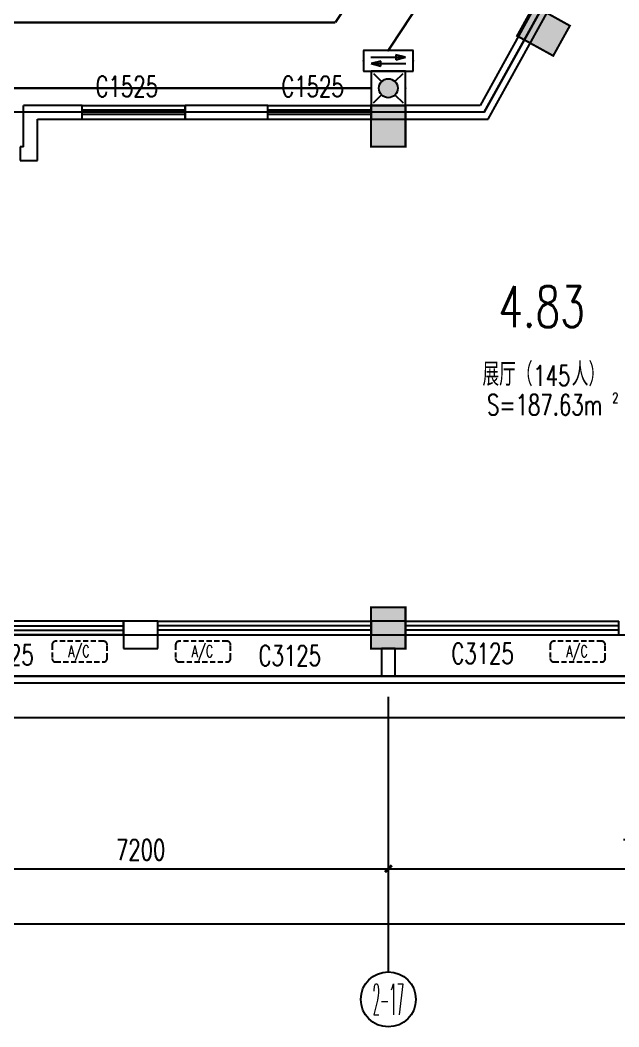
# Model space of a CAD drawing. Extents: x -9422388 to 15610651, y -1992469 to 953794.
# Drawn here: x -2924156 to -2915456, y -291870 to -277229 of the extents above; entities that cross this region are included whole.
import ezdxf
from ezdxf.enums import TextEntityAlignment as Align

# ---------------------------------------------------------------- set-up
doc = ezdxf.new("R2010")
doc.units = 0
doc.header["$LTSCALE"] = 1000
doc.linetypes.add('( Hidden )', pattern=[0.375, 0.25, -0.125])
doc.linetypes.add('DASH', pattern=[0.35, 0.25, -0.1])
for name, color, linetype in [('A-FLOR-HVAC', 4, 'Continuous'), ('AXIS_TEXT', 7, 'Continuous'), ('C-KZ', 2, 'Continuous'), ('C-Z-HATCH', 253, 'Continuous'), ('EQUIP-应急', 3, 'Continuous'), ('WINDOW_TEXT', 7, 'Continuous'), ('WIRE-应急', 1, 'DASH')]:
    doc.layers.add(name, color=color, linetype=linetype)
doc.styles.add('_TCH_AXIS', font='COMPLEX', dxfattribs={"bigfont": 'GBCBIG'})
doc.styles.add('_TCH_DIM', font='SIMPLEX', dxfattribs={"bigfont": 'GBCBIG'})
doc.styles.add('_TCH_DIM_T3', font='SIMPLEX', dxfattribs={"width": 0.705882, "bigfont": 'GBCBIG'})
doc.styles.add('_TCH_WINDOW', font='SIMPLEX', dxfattribs={"height": 3.5, "bigfont": 'GBCBIG'})
doc.styles.add('_TEL_DIM', font='SIMPLEX', dxfattribs={"width": 0.8, "height": 3.5, "bigfont": 'HZTXT'})
doc.styles.add('COMPLEX', font='COMPLEX')
doc.dimstyles.new('_TCH_ARCH&&100', dxfattribs={"dimtxt": 297.5, "dimasz": 100, "dimexe": 250, "dimexo": 300, "dimgap": 126.25, "dimtad": 1, "dimdec": 0, "dimzin": 0, "dimdsep": 46, "dimtxsty": '_TCH_DIM_T3', "dimblk": 'ARCHTICK', "dimcen": 0.09, "dimclrt": 7, "dimazin": 2, "dimtfac": 1, "dimtdec": 0, "dimtix": 1, "dimtmove": 2, "dimatfit": 3, "dimfxl": 0, "dimtolj": 1, "dimtzin": 0, "dimarcsym": 0})

# ---------------------------------------------------------------- blocks, each defined once
blk = doc.blocks.new('KTWJ1')
at = {"layer": 'A-FLOR-HVAC', "color": 0, "linetype": '( Hidden )', "ltscale": 0.3}
blk.add_lwpolyline([(152982, -14209, 0.414214), (153032, -14259), (153732, -14259, 0.414214), (153782, -14209), (153782, -14009, 0.414214), (153732, -13959), (153032, -13959, 0.414214), (152982, -14009)], format="xyb", close=True, dxfattribs=at)
at = {"layer": 'A-FLOR-HVAC', "color": 0, "style": '_TCH_WINDOW', "width": 0.705882}
blk.add_text('A/C', height=170, dxfattribs=at).set_placement((153214, -14188))
blk = doc.blocks.new('宿舍楼柱网1')
at = {"layer": 'C-Z-HATCH'}
h = blk.add_hatch(color=0, dxfattribs=at)
h.dxf.hatch_style = 1
h.paths.add_polyline_path([(648829, 146138), (649071, 146576), (649596, 146285), (649354, 145848)])
h = blk.add_hatch(color=0, dxfattribs=at)
h.dxf.hatch_style = 1
h.paths.add_polyline_path([(646708, 145126), (647208, 145126), (647208, 144526), (646708, 144526)])
h = blk.add_hatch(color=0, dxfattribs=at)
h.dxf.hatch_style = 1
h.paths.add_polyline_path([(646708, 137826), (647208, 137826), (647208, 137226), (646708, 137226)])
at = {"layer": 'C-KZ', "color": 0, "const_width": 30}
blk.add_lwpolyline([(648829, 146138), (649071, 146576), (649596, 146285), (649354, 145848), (648829, 146138)], dxfattribs=at)
for points in [[(646708, 145126), (647208, 145126), (647208, 144526), (646708, 144526)], [(646708, 137826), (647208, 137826), (647208, 137226), (646708, 137226)]]:
    blk.add_lwpolyline(points, close=True, dxfattribs=at)
blk = doc.blocks.new('_ArchTick')
at = {"color": 0, "linetype": 'ByBlock', "const_width": 0.4}
blk.add_lwpolyline([(-0.5, -0.5), (0.5, 0.5)], dxfattribs=at)
blk = doc.blocks.new('*D2781')
at = {"color": 0, "lineweight": -2, "transparency": 16777216}
for p, q in [((1362230, -199693), (1362230, -202943)), ((1436250, -199693), (1436250, -202943)), ((1362230, -202693), (1436250, -202693))]:
    blk.add_line(p, q, dxfattribs=at)
at = {"layer": 'Defpoints', "color": 0, "transparency": 16777216}
for p in [(1362230, -199393), (1436250, -199393), (1436250, -202693)]:
    blk.add_point(p, dxfattribs=at)
at = {"color": 0, "lineweight": -2, "transparency": 16777216, "xscale": 100, "yscale": 100, "zscale": 100, "rotation": 180}
blk.add_blockref('_ArchTick', (1362230, -202693), dxfattribs=at)
at = {"color": 0, "lineweight": -2, "transparency": 16777216, "xscale": 100, "yscale": 100, "zscale": 100}
blk.add_blockref('_ArchTick', (1436250, -202693), dxfattribs=at)
at = {"color": 7, "transparency": 16777216, "insert": (1399240, -202418), "char_height": 297.5, "attachment_point": 5, "style": '_TCH_DIM_T3'}
blk.add_mtext('\\A1;74020', dxfattribs=at)
blk = doc.blocks.new('*D2794')
at = {"color": 0, "lineweight": -2, "transparency": 16777216}
for p, q in [((1420950, -199693), (1420950, -202143)), ((1428150, -199693), (1428150, -202143)), ((1420950, -201893), (1428150, -201893))]:
    blk.add_line(p, q, dxfattribs=at)
at = {"layer": 'Defpoints', "color": 0, "transparency": 16777216}
for p in [(1420950, -199393), (1428150, -199393), (1428150, -201893)]:
    blk.add_point(p, dxfattribs=at)
at = {"color": 0, "lineweight": -2, "transparency": 16777216, "xscale": 100, "yscale": 100, "zscale": 100, "rotation": 180}
blk.add_blockref('_ArchTick', (1420950, -201893), dxfattribs=at)
at = {"color": 0, "lineweight": -2, "transparency": 16777216, "xscale": 100, "yscale": 100, "zscale": 100}
blk.add_blockref('_ArchTick', (1428150, -201893), dxfattribs=at)
at = {"color": 7, "transparency": 16777216, "insert": (1424550, -201618), "char_height": 297.5, "attachment_point": 5, "style": '_TCH_DIM_T3'}
blk.add_mtext('\\A1;7200', dxfattribs=at)
blk = doc.blocks.new('*D2795')
at = {"color": 0, "lineweight": -2, "transparency": 16777216}
for p, q in [((1428150, -199693), (1428150, -202143)), ((1435650, -199693), (1435650, -202143)), ((1428150, -201893), (1435650, -201893))]:
    blk.add_line(p, q, dxfattribs=at)
at = {"layer": 'Defpoints', "color": 0, "transparency": 16777216}
for p in [(1428150, -199393), (1435650, -199393), (1435650, -201893)]:
    blk.add_point(p, dxfattribs=at)
at = {"color": 0, "lineweight": -2, "transparency": 16777216, "xscale": 100, "yscale": 100, "zscale": 100, "rotation": 180}
blk.add_blockref('_ArchTick', (1428150, -201893), dxfattribs=at)
at = {"color": 0, "lineweight": -2, "transparency": 16777216, "xscale": 100, "yscale": 100, "zscale": 100}
blk.add_blockref('_ArchTick', (1435650, -201893), dxfattribs=at)
at = {"color": 7, "transparency": 16777216, "insert": (1431900, -201618), "char_height": 297.5, "attachment_point": 5, "style": '_TCH_DIM_T3'}
blk.add_mtext('\\A1;7500', dxfattribs=at)
blk = doc.blocks.new('$TCHSYS$WIN2D')
at = {"color": 0}
for p, q in [((-0.5, 0.5), (0.5, 0.5)), ((-0.5, 0.5), (-0.5, -0.5)), ((0.5, 0.5), (0.5, -0.5)), ((0.5, 0.1667), (-0.5, 0.1667)), ((0.5, -0.1667), (-0.5, -0.1667)), ((-0.5, -0.5), (0.5, -0.5))]:
    blk.add_line(p, q, dxfattribs=at)
blk = doc.blocks.new('_AXISO')
at = {"color": 0}
blk.add_circle((0, 0), 0.5, dxfattribs=at)
at = {"layer": 'AXIS_TEXT', "color": 0, "style": 'COMPLEX', "width": 1.041667}
blk.add_attdef('A', text='', height=0.56, dxfattribs=at).set_placement((-0.25, -0.28), (0.25, -0.28), align=Align.FIT)
blk = doc.blocks.new('$equip$00002604')
blk.add_hatch(color=256).paths.add_polyline_path([(0.275, 0.5, 1), (-0.274, 0.5, 1)])
for p, q in [((-0.429, 0.929), (-0.194, 0.694)), ((0.194, 0.694), (0.429, 0.929)), ((-0.429, 0.071), (-0.194, 0.306)), ((0.194, 0.306), (0.429, 0.071))]:
    blk.add_line(p, q)
at = {"const_width": 0.04}
blk.add_lwpolyline([(-0.5, 1), (-0.5, 0), (0.5, 0), (0.5, 1), (-0.5, 1), (-0.5, 0)], dxfattribs=at)
blk.add_lwpolyline([(-0.5, 1), (-0.5, 0), (0.5, 0), (0.5, 1)], close=True)
blk.add_circle((0, 0.5), 0.275)
for p in [(0, 1), (-0.5, 0.5), (0.5, 0.5), (0, 0)]:
    blk.add_point(p)
at = {"color": 7, "style": '_TEL_DIM', "flags": 1}
blk.add_attdef('A', text='', height=0.000025, dxfattribs=at).set_placement((0, 0), align=Align.MIDDLE_CENTER)
blk = doc.blocks.new('$equip$00002542')
h = blk.add_hatch(color=256)
h.paths.add_polyline_path([(-0.215, 0.29), (-0.503, 0.218), (-0.215, 0.218)])
h.paths.add_polyline_path([(-0.215, 0.218), (-0.503, 0.218), (-0.215, 0.146)])
h.paths.add_polyline_path([(0.215, 0.472), (0.215, 0.328), (0.503, 0.4)])
for p, q in [((-0.72, 0.6), (-0.72, 0)), ((0.72, 0.6), (-0.72, 0.6)), ((0.72, 0), (0.72, 0.6)), ((0.215, 0.472), (0.215, 0.328)), ((0.503, 0.4), (0.215, 0.472)), ((0.215, 0.328), (0.503, 0.4)), ((-0.72, 0), (0.72, 0)), ((-0.215, 0.29), (-0.503, 0.218)), ((-0.503, 0.218), (-0.215, 0.146)), ((-0.215, 0.146), (-0.215, 0.29))]:
    blk.add_line(p, q)
at = {"color": 7}
for p, q in [((-0.505, 0.4), (0.455, 0.4)), ((-0.503, 0.218), (0.505, 0.218))]:
    blk.add_line(p, q, dxfattribs=at)
at = {"const_width": 0.04}
blk.add_lwpolyline([(-0.72, 0.6), (-0.72, 0), (0.72, 0), (0.72, 0.6), (-0.72, 0.6), (-0.72, 0)], dxfattribs=at)
for p in [(0, 0.6), (-0.72, 0.3), (0.72, 0.3), (0, 0)]:
    blk.add_point(p)
at = {"color": 7, "style": '_TEL_DIM', "flags": 1}
blk.add_attdef('A', text='', height=0.00002, dxfattribs=at).set_placement((0, 0), align=Align.MIDDLE_CENTER)
blk = doc.blocks.new('76867')
at = {"color": 8}
for p, q in [((1430329, -189265.2), (1429483.7, -190792.6)), ((1429601.6, -190992.6), (1430504, -189362.1)), ((1423699.8, -190792.6), (1422849.8, -190792.6)), ((1422849.8, -191392.6), (1422849.8, -190792.6)), ((1423699.8, -190992.6), (1423699.8, -190792.6)), ((1426399.8, -190792.6), (1425199.8, -190792.6)), ((1425199.8, -190792.6), (1425199.8, -190992.6)), ((1426399.8, -190992.6), (1426399.8, -190792.6)), ((1429483.7, -190792.6), (1427899.8, -190792.6)), ((1427899.8, -190792.6), (1427899.8, -190992.6)), ((1423049.8, -190992.6), (1423699.8, -190992.6)), ((1423049.8, -191592.6), (1423049.8, -190992.6)), ((1425199.8, -190992.6), (1426399.8, -190992.6)), ((1427899.8, -190992.6), (1429601.6, -190992.6)), ((1422849.8, -191392.6), (1422799.8, -191392.6)), ((1422799.8, -191392.6), (1422799.8, -191592.6)), ((1422799.8, -191592.6), (1423049.8, -191592.6)), ((1424799.8, -198292.6), (1424299.8, -198292.6)), ((1424299.8, -198292.6), (1424299.8, -198692.6)), ((1424799.8, -198692.6), (1424799.8, -198292.6)), ((1428399.8, -198292.6), (1427899.8, -198292.6)), ((1427899.8, -198292.6), (1427899.8, -198492.6)), ((1428399.8, -198492.6), (1428399.8, -198292.6)), ((1427899.8, -198492.6), (1428399.8, -198492.6)), ((1424299.8, -198692.6), (1424799.8, -198692.6)), ((1428149.8, -199392.6), (1428149.8, -203392.6))]:
    blk.add_line(p, q, dxfattribs=at)
for points in [[(1362129.8, -198492.6), (1362129.8, -199692.6), (1437016.2, -199692.6), (1442376.7, -190006.3), (1428055.4, -167156.9), (1427208.2, -167688.1, -0.4142136), (1427897.4, -167846.3), (1441326.9, -189272.8, -0.2728148), (1441368.4, -190795.7), (1437149.6, -198418.9, -0.2728148), (1435837.2, -199192.6), (1362829.8, -199192.6, -0.4142136), (1362129.8, -198492.6)], [(1426392.5, -168199.4), (1427208.2, -167688.1, -0.4142136), (1427897.4, -167846.3), (1441326.9, -189272.8, -0.2728148), (1441368.4, -190795.7), (1437149.6, -198418.9, -0.2728148), (1435837.2, -199192.6), (1412849.8, -199192.6)], [(1426445.6, -168284.1), (1427261.3, -167772.9, -0.4142136), (1427812.6, -167899.4), (1441242.2, -189325.9, -0.2728148), (1441280.9, -190747.3), (1437062.1, -198370.5, -0.2728148), (1435837.2, -199092.6), (1412849.8, -199092.6)], [(1412849.8, -199092.6), (1435837.2, -199092.6, 0.2728148), (1437062.1, -198370.5), (1441280.9, -190747.3, 0.2728148), (1441242.2, -189325.9), (1427812.6, -167899.4, 0.4142136), (1427261.3, -167772.9), (1426341, -168349.7)]]:
    blk.add_lwpolyline(points, format="xyb", dxfattribs=at)
for points in [[(1369329.8, -198492.6), (1436308.8, -198492.6), (1440984.3, -190044.2), (1427038.8, -167794.6), (1420599.1, -171830.5), (1430951.3, -188347.3), (1429542.7, -190892.6), (1376629.8, -190892.6), (1376629.8, -188792.6), (1369329.8, -188792.6)], [(1428049.8, -199092.6), (1428249.8, -199092.6), (1428249.8, -198692.6), (1428049.8, -198692.6)]]:
    blk.add_lwpolyline(points, close=True, dxfattribs=at)
blk.add_lwpolyline([(1376629.8, -188792.6), (1426222.2, -188792.5, 0.5895079), (1427408.5, -186649), (1418819.7, -172945.8), (1420599.1, -171830.5), (1430951.3, -188347.3), (1429542.7, -190892.6), (1376629.8, -190892.6)], format="xyb", close=True, dxfattribs=at)
for points in [[(1429542.7, -190892.6), (1430951.3, -188347.3)], [(1430142.1, -189561.7), (1430142.2, -189561.9)], [(1430142.1, -189561.7), (1430142.2, -189561.9)]]:
    blk.add_lwpolyline(points, dxfattribs=at)
for name, p in [('宿舍楼柱网1', (781191.9, -335918.9)), ('KTWJ1', (1270282.3, -184626.5)), ('KTWJ1', (1272076.8, -184626.5)), ('KTWJ1', (1277520.6, -184626.5))]:
    blk.add_blockref(name, p, dxfattribs=at)
ref = blk.add_blockref('$TCHSYS$WIN2D', (1424449.8, -190892.6), dxfattribs=dict(at, xscale=1500, yscale=-200, zscale=200, rotation=359.9999999999924))
ref.add_attrib('A', 'C1525', (1423894.8, -190666.3), dxfattribs={"layer": 'WINDOW_TEXT', "color": 8, "height": 297.5, "style": '_TCH_WINDOW', "width": 0.705882})
ref = blk.add_blockref('$TCHSYS$WIN2D', (1427149.8, -190892.6), dxfattribs=dict(at, xscale=1500, yscale=-200, zscale=200, rotation=359.9999999999924))
ref.add_attrib('A', 'C1525', (1426594.8, -190666.3), dxfattribs={"layer": 'WINDOW_TEXT', "color": 8, "height": 297.5, "style": '_TCH_WINDOW', "width": 0.705882})
ref = blk.add_blockref('$TCHSYS$WIN2D', (1422749.8, -198392.6), dxfattribs=dict(at, xscale=-3100, yscale=-200, zscale=200, rotation=359.9999999999917))
ref.add_attrib('A', 'XJC3125', (1421765, -198932.8), dxfattribs={"layer": 'WINDOW_TEXT', "color": 8, "height": 297.5, "style": '_TCH_WINDOW', "width": 0.705882})
ref = blk.add_blockref('$TCHSYS$WIN2D', (1426349.8, -198392.6), dxfattribs=dict(at, xscale=3100, yscale=-200, zscale=200, rotation=359.9999999999917))
ref.add_attrib('A', 'C3125', (1426263.3, -198942.5), dxfattribs={"layer": 'WINDOW_TEXT', "color": 8, "height": 297.5, "style": '_TCH_WINDOW', "width": 0.705882})
ref = blk.add_blockref('$TCHSYS$WIN2D', (1429949.8, -198392.6), dxfattribs=dict(at, xscale=3100, yscale=-200, zscale=200, rotation=359.9999999999917))
ref.add_attrib('A', 'C3125', (1429065, -198910.9), dxfattribs={"layer": 'WINDOW_TEXT', "color": 8, "height": 297.5, "style": '_TCH_WINDOW', "width": 0.705882})
ref = blk.add_blockref('_AXISO', (1428149.8, -203792.6), dxfattribs=dict(at, xscale=800, yscale=800, zscale=800))
ref.add_attrib('A', '2-17', dxfattribs={"layer": 'AXIS_TEXT', "color": 8, "height": 452.55, "style": '_TCH_AXIS', "width": 0.28}).set_placement((1427923.5, -204018.8), (1428376.1, -204018.8), align=Align.FIT)
at = {"color": 8, "style": '_TCH_DIM', "width": 0.705882}
for s, height, p in [('4.83', 595, (1429748.2, -194016.4)), ('145', 297.5, (1430255.4, -194871.5)), ('S=187.63m', 297.5, (1429584.3, -195294.7)), ('2', 148.8, (1431404.3, -195119.7))]:
    blk.add_text(s, height=height, dxfattribs=at).set_placement(p)
at = {"color": 8, "style": '_TCH_DIM'}
for s, p in [('展厅（', (1429518.1, -194871.5)), ('人）', (1430815.4, -194871.5))]:
    blk.add_text(s, height=337.59, dxfattribs=at).set_placement(p)
at = {"color": 8}
for p1, p2, distance, picture, middle in [((1362229.8, -199392.6), (1436249.8, -199392.6), -3300, '*D2781', (1399239.8, -202417.6)), ((1420949.8, -199392.6), (1428149.8, -199392.6), -2500, '*D2794', (1424549.8, -201617.6)), ((1428149.8, -199392.6), (1435649.8, -199392.6), -2500, '*D2795', (1431899.8, -201617.6))]:
    dim = blk.add_aligned_dim(p1=p1, p2=p2, distance=distance, dimstyle='_TCH_ARCH&&100', dxfattribs=at)
    dim.commit()
    dim.dimension.update_dxf_attribs({"geometry": picture, "text_midpoint": middle})

msp = doc.modelspace()

# ---------------------------------------------------------------- linework, layer by layer
at = {"layer": 'WIRE-应急', "linetype": 'DASH', "const_width": 35}
for points in [[(-2919574.72002, -277262.75085), (-2917852.56155, -274648.6581)], [(-2918806.04635, -277669.62239), (-2917083.88788, -275055.52963)], [(-2927439.80433, -277262.75085), (-2919574.72002, -277262.75085)], [(-2925756.04635, -278219.62239), (-2919056.04635, -278219.62239)]]:
    msp.add_lwpolyline(points, dxfattribs=at)

# ---------------------------------------------------------------- block references
msp.add_blockref('76867', (-4346955.86582, -87677.05779))
at = {"layer": 'EQUIP-应急', "xscale": 500, "yscale": 500, "zscale": 500}
for name, p in [('$equip$00002542', (-2918806.04635, -277969.62239)), ('$equip$00002604', (-2918806.05104, -278469.62864))]:
    msp.add_blockref(name, p, dxfattribs=at)

doc.saveas('drawing.dxf')
